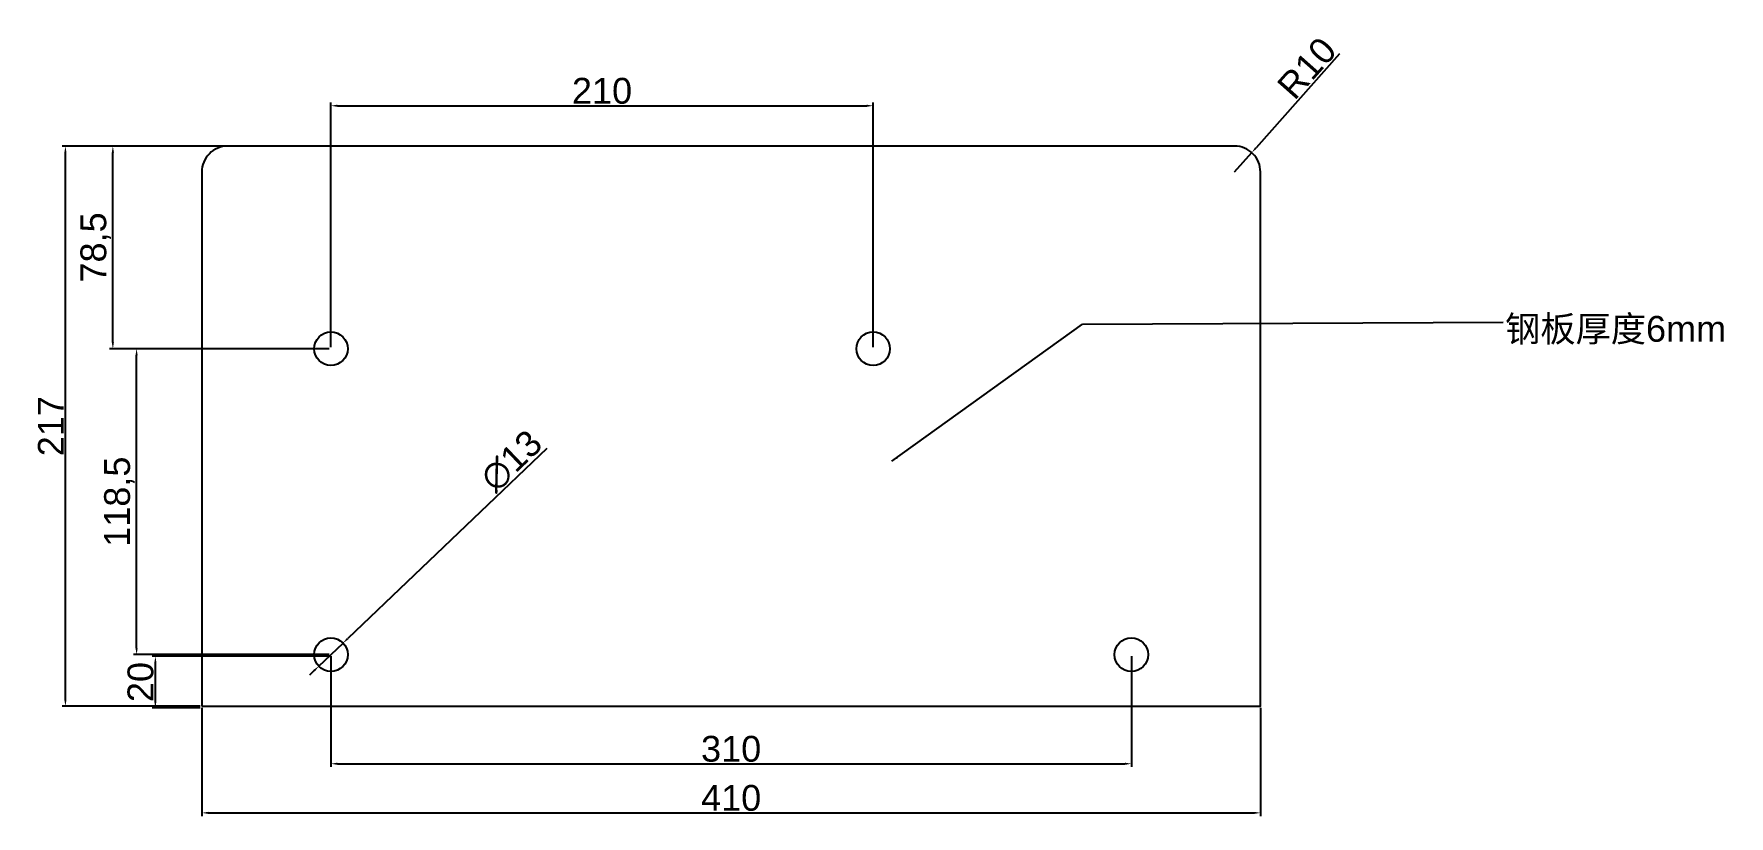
# Model space of a CAD drawing. Header units: millimetres. Extents: x -65 to 592, y -43 to 260.
import ezdxf

# ---------------------------------------------------------------- set-up
doc = ezdxf.new("R2010")
doc.units = ezdxf.units.MM
doc.styles.get("Standard").update_dxf_attribs({"font": 'arial.ttf'})
doc.dimstyles.new('ISO-25', dxfattribs={"dimtxt": 2.5, "dimasz": 2.5, "dimexe": 1.25, "dimexo": 0.625, "dimtad": 1, "dimtxsty": 'Standard', "dimcen": 2.5, "dimadec": 0, "dimazin": 0, "dimtfac": 1, "dimtmove": 0, "dimatfit": 3, "dimfxl": 1, "dimarcsym": 0})

# ---------------------------------------------------------------- blocks, each defined once
blk = doc.blocks.new('*D3')
at = {"color": 0, "lineweight": -2, "transparency": 16777216}
for p, q in [((9.38, 217), (-54.08, 217)), ((-52.83, 2.5), (-52.83, 214.5)), ((-0.62, 0), (-54.08, 0))]:
    blk.add_line(p, q, dxfattribs=at)
at = {"color": 0, "transparency": 16777216}
for points in [[(-53.24, 214.5), (-52.41, 214.5), (-52.83, 217)], [(-53.24, 2.5), (-52.41, 2.5), (-52.83, 0)]]:
    blk.add_solid(points, dxfattribs=at)
at = {"layer": 'Defpoints', "color": 0, "transparency": 16777216}
for p in [(-52.83, 217), (10, 217), (0, 0)]:
    blk.add_point(p, dxfattribs=at)
at = {"color": 0, "transparency": 16777216, "insert": (-58.47, 108.5), "char_height": 10, "attachment_point": 5, "rotation": 90}
blk.add_mtext('217', dxfattribs=at)
blk = doc.blocks.new('*D6')
at = {"color": 0, "lineweight": -2, "transparency": 16777216}
for p, q in [((49.38, 19.38), (-19.24, 19.38)), ((-17.99, 1.88), (-17.99, 16.88)), ((-0.62, -0.62), (-19.24, -0.62))]:
    blk.add_line(p, q, dxfattribs=at)
at = {"color": 0, "transparency": 16777216}
for points in [[(-18.4, 16.88), (-17.57, 16.88), (-17.99, 19.38)], [(-18.4, 1.88), (-17.57, 1.88), (-17.99, -0.62)]]:
    blk.add_solid(points, dxfattribs=at)
at = {"layer": 'Defpoints', "color": 0, "transparency": 16777216}
for p in [(-17.99, 19.38), (50, 19.38), (0, -0.62)]:
    blk.add_point(p, dxfattribs=at)
at = {"color": 0, "transparency": 16777216, "insert": (-23.72, 9.38), "char_height": 10, "attachment_point": 5, "rotation": 90}
blk.add_mtext('20', dxfattribs=at)
blk = doc.blocks.new('*D7')
at = {"color": 0, "lineweight": -2, "transparency": 16777216}
for p, q in [((49.38, 138.5), (-26.51, 138.5)), ((-25.26, 22.5), (-25.26, 136)), ((49.38, 20), (-26.51, 20))]:
    blk.add_line(p, q, dxfattribs=at)
at = {"color": 0, "transparency": 16777216}
for points in [[(-25.68, 136), (-24.85, 136), (-25.26, 138.5)], [(-25.68, 22.5), (-24.85, 22.5), (-25.26, 20)]]:
    blk.add_solid(points, dxfattribs=at)
at = {"layer": 'Defpoints', "color": 0, "transparency": 16777216}
for p in [(-25.26, 138.5), (50, 138.5), (50, 20)]:
    blk.add_point(p, dxfattribs=at)
at = {"color": 0, "transparency": 16777216, "insert": (-31.9, 79.25), "char_height": 10, "attachment_point": 5, "rotation": 90}
blk.add_mtext('118,5', dxfattribs=at)
blk = doc.blocks.new('*D8')
at = {"color": 0, "lineweight": -2, "transparency": 16777216}
for p, q in [((49.38, 217), (-35.7, 217)), ((-34.45, 141), (-34.45, 214.5)), ((49.38, 138.5), (-35.7, 138.5))]:
    blk.add_line(p, q, dxfattribs=at)
at = {"color": 0, "transparency": 16777216}
for points in [[(-34.87, 214.5), (-34.03, 214.5), (-34.45, 217)], [(-34.87, 141), (-34.03, 141), (-34.45, 138.5)]]:
    blk.add_solid(points, dxfattribs=at)
at = {"layer": 'Defpoints', "color": 0, "transparency": 16777216}
for p in [(-34.45, 217), (50, 217), (50, 138.5)]:
    blk.add_point(p, dxfattribs=at)
at = {"color": 0, "transparency": 16777216, "insert": (-41.09, 177.75), "char_height": 10, "attachment_point": 5, "rotation": 90}
blk.add_mtext('78,5', dxfattribs=at)
blk = doc.blocks.new('*D9')
at = {"color": 0, "lineweight": -2, "transparency": 16777216}
for p, q in [((50, 139.12), (50, 233.89)), ((52.5, 232.64), (257.5, 232.64)), ((260, 139.12), (260, 233.89))]:
    blk.add_line(p, q, dxfattribs=at)
at = {"color": 0, "transparency": 16777216}
for points in [[(52.5, 233.06), (52.5, 232.22), (50, 232.64)], [(257.5, 233.06), (257.5, 232.22), (260, 232.64)]]:
    blk.add_solid(points, dxfattribs=at)
at = {"layer": 'Defpoints', "color": 0, "transparency": 16777216}
for p in [(260, 232.64), (50, 138.5), (260, 138.5)]:
    blk.add_point(p, dxfattribs=at)
at = {"color": 0, "transparency": 16777216, "insert": (155, 238.37), "char_height": 10, "attachment_point": 5}
blk.add_mtext('210', dxfattribs=at)
blk = doc.blocks.new('*D10')
at = {"color": 0, "lineweight": -2, "transparency": 16777216}
for p, q in [((133.62, 99.81), (56.51, 26.21)), ((45.3, 15.51), (54.7, 24.49)), ((43.49, 13.79), (41.68, 12.06))]:
    blk.add_line(p, q, dxfattribs=at)
at = {"color": 0, "transparency": 16777216}
for points in [[(56.22, 26.52), (56.8, 25.91), (54.7, 24.49)], [(43.2, 14.09), (43.78, 13.48), (45.3, 15.51)]]:
    blk.add_solid(points, dxfattribs=at)
at = {"layer": 'Defpoints', "color": 0, "transparency": 16777216}
for p in [(54.7, 24.49), (45.3, 15.51)]:
    blk.add_point(p, dxfattribs=at)
at = {"color": 0, "transparency": 16777216, "insert": (119.9, 95.03), "char_height": 10, "attachment_point": 5, "rotation": 43.66691}
blk.add_mtext('∅13', dxfattribs=at)
blk = doc.blocks.new('*D13')
at = {"color": 0, "lineweight": -2, "transparency": 16777216}
for p, q in [((50, 19.38), (50, -23.52)), ((360, 19.38), (360, -23.52)), ((52.5, -22.27), (357.5, -22.27))]:
    blk.add_line(p, q, dxfattribs=at)
at = {"color": 0, "transparency": 16777216}
for points in [[(52.5, -21.85), (52.5, -22.69), (50, -22.27)], [(357.5, -21.85), (357.5, -22.69), (360, -22.27)]]:
    blk.add_solid(points, dxfattribs=at)
at = {"layer": 'Defpoints', "color": 0, "transparency": 16777216}
for p in [(50, 20), (360, 20), (360, -22.27)]:
    blk.add_point(p, dxfattribs=at)
at = {"color": 0, "transparency": 16777216, "insert": (205, -16.54), "char_height": 10, "attachment_point": 5}
blk.add_mtext('310', dxfattribs=at)
blk = doc.blocks.new('*D14')
at = {"color": 0, "lineweight": -2, "transparency": 16777216}
for p, q in [((440.61, 252.81), (408.29, 216.35)), ((400, 207), (406.63, 214.48))]:
    blk.add_line(p, q, dxfattribs=at)
at = {"color": 0, "transparency": 16777216}
blk.add_solid([(407.98, 216.63), (408.6, 216.08), (406.63, 214.48)], dxfattribs=at)
at = {"layer": 'Defpoints', "color": 0, "transparency": 16777216}
for p in [(406.63, 214.48), (400, 207)]:
    blk.add_point(p, dxfattribs=at)
at = {"color": 0, "transparency": 16777216, "insert": (427.99, 247.21), "char_height": 10, "attachment_point": 5, "rotation": 48.44535}
blk.add_mtext('R10', dxfattribs=at)
blk = doc.blocks.new('*D15')
at = {"color": 0, "lineweight": -2, "transparency": 16777216}
for p, q in [((0, -0.62), (0, -42.55)), ((410, -0.62), (410, -42.55)), ((2.5, -41.3), (407.5, -41.3))]:
    blk.add_line(p, q, dxfattribs=at)
at = {"color": 0, "transparency": 16777216}
for points in [[(2.5, -40.89), (2.5, -41.72), (0, -41.3)], [(407.5, -40.89), (407.5, -41.72), (410, -41.3)]]:
    blk.add_solid(points, dxfattribs=at)
at = {"layer": 'Defpoints', "color": 0, "transparency": 16777216}
for p in [(0, 0), (410, 0), (410, -41.3)]:
    blk.add_point(p, dxfattribs=at)
at = {"color": 0, "transparency": 16777216, "insert": (205, -35.57), "char_height": 10, "attachment_point": 5}
blk.add_mtext('410', dxfattribs=at)

msp = doc.modelspace()

# ---------------------------------------------------------------- linework, layer by layer
at = {"color": 0}
for p, q in [((410, 0), (410, 40)), ((310, 0), (410, 0))]:
    msp.add_line(p, q, dxfattribs=at)
msp.add_lwpolyline([(0, 0), (410, 0), (410, 207, 0.4142136), (400, 217), (10, 217, 0.4142136), (0, 207)], format="xyb", close=True, dxfattribs=at)
for centre in [(50, 138.5), (260, 138.5), (50, 20), (360, 20)]:
    msp.add_circle(centre, 6.5, dxfattribs=at)

# ---------------------------------------------------------------- texts
at = {"color": 3, "insert": (504.759, 151.214), "char_height": 10, "width": 100.06459, "attachment_point": 1}
msp.add_mtext('{\\fSimSun|b0|i0|c134|p2;钢板厚度}6mm', dxfattribs=at)

# ---------------------------------------------------------------- dimensions: what is measured, and where the dimension line sits
at = {"color": 3}
dim = msp.add_radius_dim(center=(400, 207), mpoint=(406.633, 214.483), dimstyle='ISO-25', override={"dimtxt": 10}, dxfattribs=at)
dim.commit()
dim.dimension.update_dxf_attribs({"geometry": '*D14', "text_midpoint": (432.277, 243.413), "dimtype": 164})
for base, p1, p2, picture, middle in [((260, 232.639), (50, 138.5), (260, 138.5), '*D9', (155, 238.37)), ((360, -22.272), (50, 20), (360, 20), '*D13', (205, -16.537)), ((410, -41.304), (0, 0), (410, 0), '*D15', (205, -35.574))]:
    dim = msp.add_linear_dim(base=base, p1=p1, p2=p2, dimstyle='ISO-25', override={"dimtxt": 10}, dxfattribs=at)
    dim.commit()
    dim.dimension.update_dxf_attribs({"geometry": picture, "text_midpoint": middle})
for base, p1, p2, picture, middle in [((-52.827, 217), (0, 0), (10, 217), '*D3', (-58.473, 108.5)), ((-25.262, 138.5), (50, 20), (50, 138.5), '*D7', (-31.897, 79.25)), ((-17.988, 19.375), (0, -0.625), (50, 19.375), '*D6', (-23.719, 9.375))]:
    dim = msp.add_linear_dim(base=base, p1=p1, p2=p2, angle=90, dimstyle='ISO-25', override={"dimtxt": 10}, dxfattribs=at)
    dim.commit()
    dim.dimension.update_dxf_attribs({"geometry": picture, "text_midpoint": middle})
dim = msp.add_linear_dim(base=(-34.451, 217), p1=(50, 138.5), p2=(50, 217), angle=90, dimstyle='ISO-25', override={"dimtxt": 10}, dxfattribs=at)
dim.commit()
dim.dimension.update_dxf_attribs({"geometry": '*D8', "text_midpoint": (-34.451, 177.75), "dimtype": 160})
dim = msp.add_diameter_dim_2p(p1=(45.298, 15.512), p2=(54.702, 24.488), dimstyle='ISO-25', override={"dimtxt": 10}, dxfattribs=at)
dim.commit()
dim.dimension.update_dxf_attribs({"geometry": '*D10', "text_midpoint": (124.049, 90.681), "dimtype": 163})

# ---------------------------------------------------------------- leaders
at = {"color": 3, "annotation_type": 0, "has_hookline": 1, "hookline_direction": 0, "text_width": 86.903}
msp.add_leader([(267.235, 94.89), (341.125, 148.077), (503.974, 148.74)], dimstyle='ISO-25', override={"dimgap": 0.625, "dimtad": 0}, dxfattribs=at)

doc.saveas('drawing.dxf')
